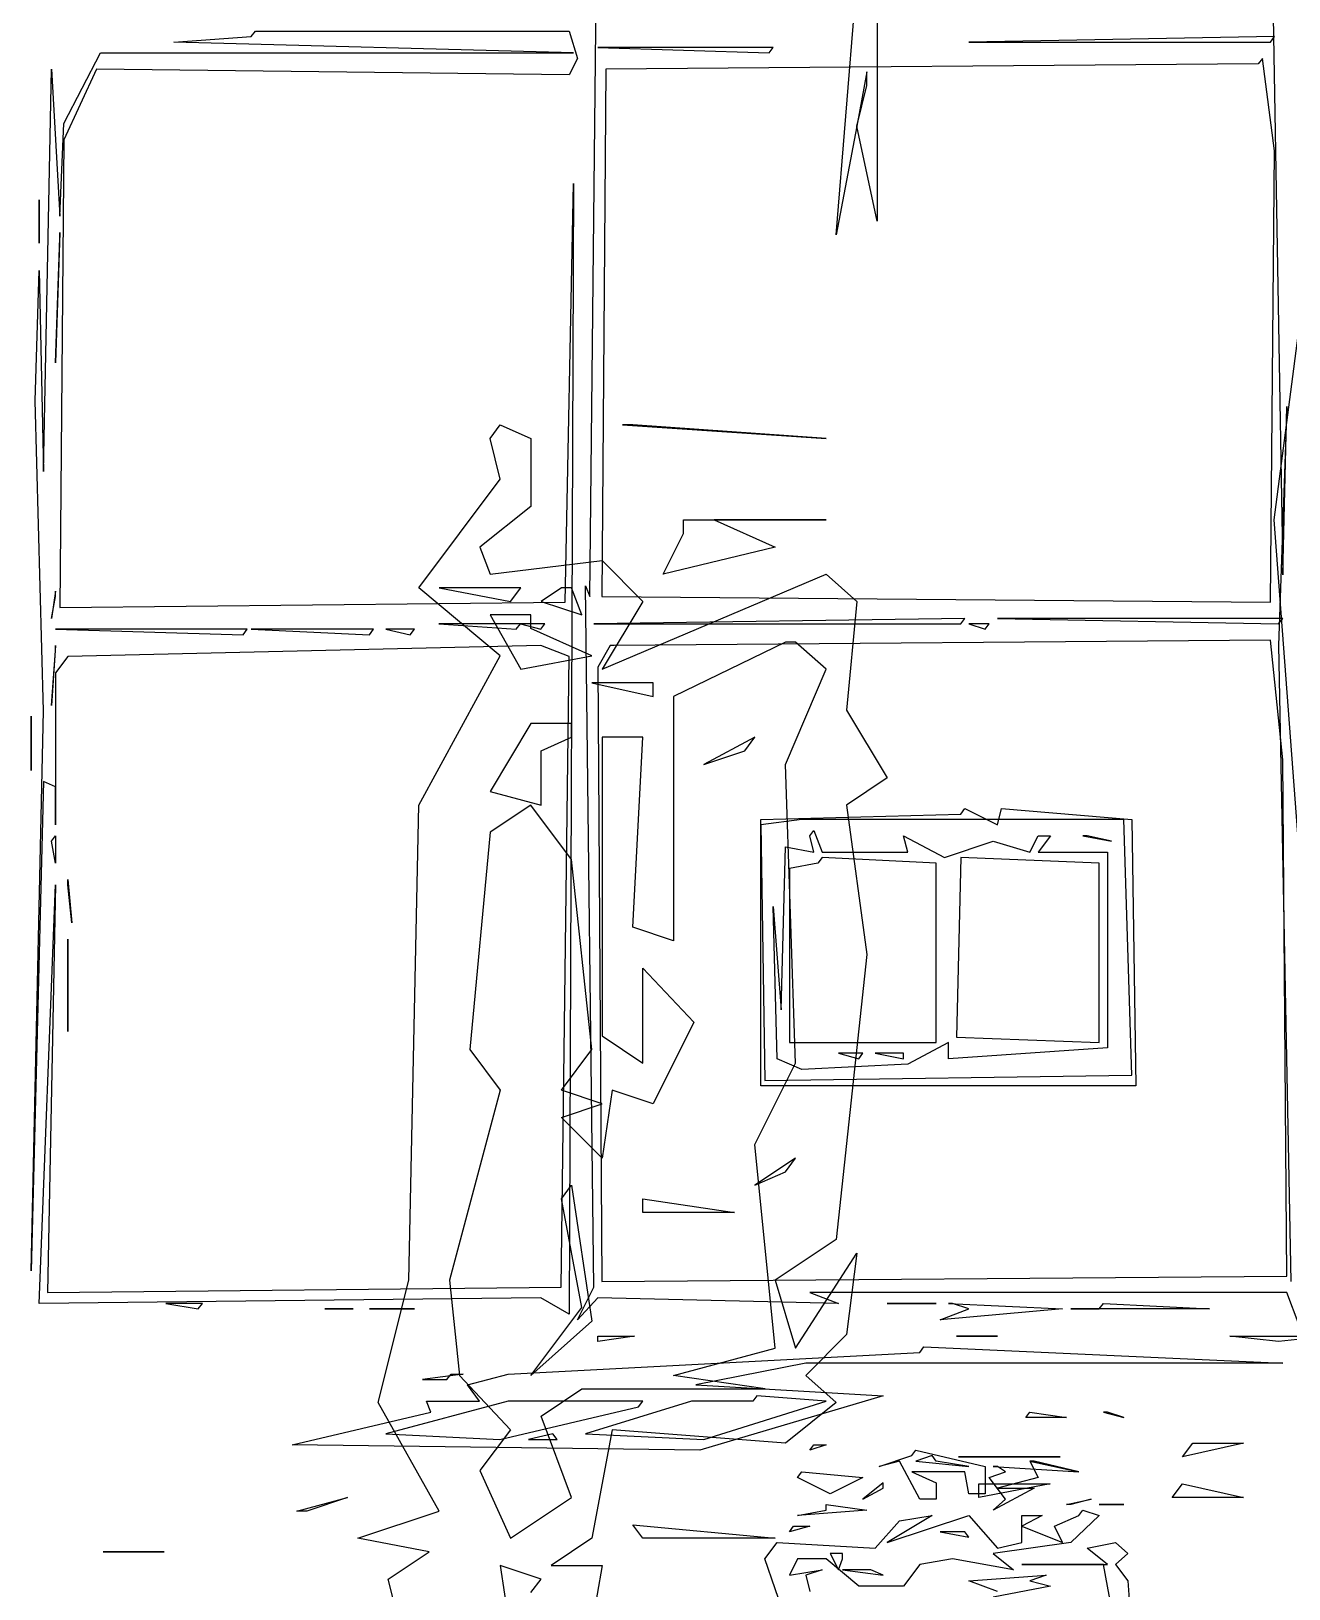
# Model space of a CAD drawing. Extents: x 10 to 24926, y 26 to 24942.
# Drawn here: x 2900 to 5913, y 2480 to 6211 of the extents above; entities that cross this region are included whole.
import ezdxf

# ---------------------------------------------------------------- set-up
doc = ezdxf.new("R2010")
doc.units = 0

msp = doc.modelspace()

# ---------------------------------------------------------------- linework, layer by layer
for p, q in [((4238.2812, 4856.7708, 2057.2917), (4257.8125, 6640.625, 1343.75)), ((4926.6498, 6666.4238, 7323.3105), (4926.6498, 5755.8879, 7687.5248)), ((4829.0924, 5723.3687, 7700.5325), (4902.2604, 6633.9047, 7336.3181)), ((5869.1406, 6627.6042, 1348.9583), (5898.4375, 4908.8542, 2036.4583)), ((3242.1875, 6184.8958, 1526.0417), (3427.7344, 6197.9167, 1520.8333)), ((3427.7344, 6197.9167, 1520.8333), (3437.5, 6210.9375, 1515.625)), ((3437.5, 6210.9375, 1515.625), (4189.4531, 6210.9375, 1515.625)), ((4189.4531, 6210.9375, 1515.625), (4208.9844, 6145.8333, 1541.6667)), ((5878.9062, 6197.9167, 1520.8333), (5146.4844, 6184.8958, 1526.0417)), ((5869.1406, 6184.8958, 1526.0417), (5878.9062, 6197.9167, 1520.8333)), ((2978.5156, 5989.5833, 1604.1667), (3066.4062, 6158.8542, 1536.4583)), ((3066.4062, 6158.8542, 1536.4583), (4199.2188, 6158.8542, 1536.4583)), ((4199.2188, 6158.8542, 1536.4583), (3242.1875, 6184.8958, 1526.0417)), ((4677.7344, 6171.875, 1531.25), (4257.8125, 6171.875, 1531.25)), ((4257.8125, 6171.875, 1531.25), (4667.9688, 6158.8542, 1536.4583)), ((4667.9688, 6158.8542, 1536.4583), (4677.7344, 6171.875, 1531.25)), ((5146.4844, 6184.8958, 1526.0417), (5869.1406, 6184.8958, 1526.0417)), ((2929.6875, 5156.25, 1937.5), (2949.2188, 6119.7917, 1552.0833)), ((2949.2188, 6119.7917, 1552.0833), (2968.75, 5768.2292, 1692.7083)), ((3056.6406, 6119.7917, 1552.0833), (2978.5156, 5950.5208, 1619.7917)), ((4189.4531, 6106.7708, 1557.2917), (3056.6406, 6119.7917, 1552.0833)), ((4208.9844, 6145.8333, 1541.6667), (4189.4531, 6106.7708, 1557.2917)), ((4277.3438, 6119.7917, 1552.0833), (4267.5781, 4856.7708, 2057.2917)), ((5839.8438, 6132.8125, 1546.875), (4277.3438, 6119.7917, 1552.0833)), ((5849.6094, 6145.8333, 1541.6667), (5839.8438, 6132.8125, 1546.875)), ((5878.9062, 5924.4792, 1630.2083), (5849.6094, 6145.8333, 1541.6667)), ((4902.2604, 6113.5984, 7544.4406), (4877.8711, 5983.5219, 7596.4712)), ((4877.8711, 5983.5219, 7596.4712), (4902.2604, 6081.0793, 7557.4483)), ((4902.2604, 6081.0793, 7557.4483), (4902.2604, 6113.5984, 7544.4406)), ((2968.75, 5768.2292, 1692.7083), (2978.5156, 5989.5833, 1604.1667)), ((4877.8711, 5983.5219, 7596.4712), (4829.0924, 5723.3687, 7700.5325)), ((4926.6498, 5755.8879, 7687.5248), (4877.8711, 5983.5219, 7596.4712)), ((2978.5156, 5950.5208, 1619.7917), (2968.75, 4830.7292, 2067.7083)), ((5869.1406, 4843.75, 2062.5), (5878.9062, 5924.4792, 1630.2083)), ((4179.6875, 4843.75, 2062.5), (4199.2188, 5846.3542, 1661.4583)), ((4199.2188, 5846.3542, 1661.4583), (4189.4531, 3138.0208, 2744.7917)), ((2919.9219, 5807.2917, 1677.0833), (2919.9219, 5703.125, 1718.75)), ((2919.9219, 5794.2708, 1682.2917), (2919.9219, 5807.2917, 1677.0833)), ((2919.9219, 5703.125, 1718.75), (2919.9219, 5794.2708, 1682.2917)), ((5877.8347, 5040.4668, 7973.6933), (5975.3921, 5788.407, 7674.5172)), ((2968.75, 5729.1667, 1708.3333), (2958.9844, 5416.6667, 1833.3333)), ((2958.9844, 5416.6667, 1833.3333), (2968.75, 5716.1458, 1713.5417)), ((2968.75, 5716.1458, 1713.5417), (2968.75, 5729.1667, 1708.3333)), ((2910.1562, 5325.5208, 1869.7917), (2919.9219, 5638.0208, 1744.7917)), ((2919.9219, 5638.0208, 1744.7917), (2929.6875, 5156.25, 1937.5)), ((2929.6875, 4583.3333, 2166.6667), (2910.1562, 5325.5208, 1869.7917)), ((5908.2031, 5312.5, 1875), (5888.6719, 4739.5833, 2104.1667)), ((5898.4375, 4908.8542, 2036.4583), (5908.2031, 5312.5, 1875)), ((3999.8543, 5235.5816, 7895.6473), (4024.2437, 5268.1008, 7882.6397)), ((4024.2437, 5268.1008, 7882.6397), (4097.4117, 5235.5816, 7895.6473)), ((4316.9159, 5268.1008, 7882.6397), (4804.703, 5235.5816, 7895.6473)), ((4341.3053, 5268.1008, 7882.6397), (4316.9159, 5268.1008, 7882.6397)), ((4804.703, 5235.5816, 7895.6473), (4341.3053, 5268.1008, 7882.6397)), ((4024.2437, 5138.0242, 7934.6703), (3999.8543, 5235.5816, 7895.6473)), ((4097.4117, 5235.5816, 7895.6473), (4097.4117, 5072.9859, 7960.6856)), ((3829.1288, 4877.8711, 8038.7316), (4024.2437, 5138.0242, 7934.6703)), ((4097.4117, 5072.9859, 7960.6856), (3975.4649, 4975.4285, 7999.7086)), ((4463.2521, 5040.4668, 7973.6933), (4804.703, 5040.4668, 7973.6933)), ((4463.2521, 5007.9477, 7986.7009), (4463.2521, 5040.4668, 7973.6933)), ((4804.703, 5040.4668, 7973.6933), (4536.4201, 5040.4668, 7973.6933)), ((4536.4201, 5040.4668, 7973.6933), (4682.7562, 4975.4285, 7999.7086)), ((5951.0027, 4064.8926, 8363.923), (5877.8347, 5040.4668, 7973.6933)), ((4414.4733, 4910.3902, 8025.7239), (4463.2521, 5007.9477, 7986.7009)), ((3975.4649, 4975.4285, 7999.7086), (3999.8543, 4910.3902, 8025.7239)), ((4682.7562, 4975.4285, 7999.7086), (4414.4733, 4910.3902, 8025.7239)), ((3999.8543, 4910.3902, 8025.7239), (4268.1372, 4942.9094, 8012.7162)), ((4268.1372, 4942.9094, 8012.7162), (4365.6946, 4845.352, 8051.7392)), ((4268.1372, 4682.7562, 8116.7775), (4804.703, 4910.3902, 8025.7239)), ((4804.703, 4910.3902, 8025.7239), (4877.8711, 4845.352, 8051.7392)), ((2958.9844, 4869.7917, 2052.0833), (2949.2188, 4804.6875, 2078.125)), ((2949.2188, 4804.6875, 2078.125), (2958.9844, 4856.7708, 2057.2917)), ((2958.9844, 4856.7708, 2057.2917), (2958.9844, 4869.7917, 2052.0833)), ((4024.2437, 4715.2754, 8103.7698), (3829.1288, 4877.8711, 8038.7316)), ((4073.0224, 4877.8711, 8038.7316), (3877.9075, 4877.8711, 8038.7316)), ((3877.9075, 4877.8711, 8038.7316), (4048.633, 4845.352, 8051.7392)), ((4048.633, 4845.352, 8051.7392), (4073.0224, 4877.8711, 8038.7316)), ((4170.5798, 4877.8711, 8038.7316), (4121.8011, 4845.352, 8051.7392)), ((4194.9691, 4877.8711, 8038.7316), (4170.5798, 4877.8711, 8038.7316)), ((4219.3585, 4812.8328, 8064.7469), (4194.9691, 4877.8711, 8038.7316)), ((4248.0469, 3203.125, 2718.75), (4228.5156, 4882.8125, 2046.875)), ((4228.5156, 4882.8125, 2046.875), (4238.2812, 4856.7708, 2057.2917)), ((4267.5781, 4856.7708, 2057.2917), (5869.1406, 4843.75, 2062.5)), ((2968.75, 4830.7292, 2067.7083), (4179.6875, 4843.75, 2062.5)), ((4097.4117, 4812.8328, 8064.7469), (3999.8543, 4812.8328, 8064.7469)), ((3999.8543, 4812.8328, 8064.7469), (4073.0224, 4682.7562, 8116.7775)), ((4097.4117, 4780.3137, 8077.7545), (4097.4117, 4812.8328, 8064.7469)), ((4121.8011, 4845.352, 8051.7392), (4219.3585, 4812.8328, 8064.7469)), ((4365.6946, 4845.352, 8051.7392), (4268.1372, 4682.7562, 8116.7775)), ((4877.8711, 4845.352, 8051.7392), (4853.4817, 4585.1988, 8155.8005)), ((3417.9688, 4778.6458, 2088.5417), (2958.9844, 4778.6458, 2088.5417)), ((2958.9844, 4778.6458, 2088.5417), (3408.2031, 4765.625, 2093.75)), ((3408.2031, 4765.625, 2093.75), (3417.9688, 4778.6458, 2088.5417)), ((3720.7031, 4778.6458, 2088.5417), (3427.7344, 4778.6458, 2088.5417)), ((3427.7344, 4778.6458, 2088.5417), (3710.9375, 4765.625, 2093.75)), ((3710.9375, 4765.625, 2093.75), (3720.7031, 4778.6458, 2088.5417)), ((3818.3594, 4778.6458, 2088.5417), (3750, 4778.6458, 2088.5417)), ((3750, 4778.6458, 2088.5417), (3808.5938, 4765.625, 2093.75)), ((3808.5938, 4765.625, 2093.75), (3818.3594, 4778.6458, 2088.5417)), ((4072.2656, 4791.6667, 2083.3333), (3876.9531, 4791.6667, 2083.3333)), ((3876.9531, 4791.6667, 2083.3333), (4062.5, 4778.6458, 2088.5417)), ((4062.5, 4778.6458, 2088.5417), (4072.2656, 4791.6667, 2083.3333)), ((4130.8594, 4791.6667, 2083.3333), (4072.2656, 4791.6667, 2083.3333)), ((4072.2656, 4791.6667, 2083.3333), (4121.0938, 4778.6458, 2088.5417)), ((4243.7479, 4715.2754, 8103.7698), (4097.4117, 4780.3137, 8077.7545)), ((4121.0938, 4778.6458, 2088.5417), (4130.8594, 4791.6667, 2083.3333)), ((5136.7188, 4804.6875, 2078.125), (4248.0469, 4791.6667, 2083.3333)), ((4248.0469, 4791.6667, 2083.3333), (5126.9531, 4791.6667, 2083.3333)), ((5126.9531, 4791.6667, 2083.3333), (5136.7188, 4804.6875, 2078.125)), ((5195.3125, 4791.6667, 2083.3333), (5146.4844, 4791.6667, 2083.3333)), ((5146.4844, 4791.6667, 2083.3333), (5185.5469, 4778.6458, 2088.5417)), ((5185.5469, 4778.6458, 2088.5417), (5195.3125, 4791.6667, 2083.3333)), ((5898.4375, 4804.6875, 2078.125), (5214.8438, 4804.6875, 2078.125)), ((5214.8438, 4804.6875, 2078.125), (5888.6719, 4791.6667, 2083.3333)), ((5888.6719, 4791.6667, 2083.3333), (5898.4375, 4804.6875, 2078.125)), ((2958.9844, 4739.5833, 2104.1667), (2949.2188, 4596.3542, 2161.4583)), ((2958.9844, 4726.5625, 2109.375), (2958.9844, 4739.5833, 2104.1667)), ((4121.0938, 4739.5833, 2104.1667), (2988.2812, 4713.5417, 2114.5833)), ((4189.4531, 4713.5417, 2114.5833), (4121.0938, 4739.5833, 2104.1667)), ((4287.1094, 4739.5833, 2104.1667), (4257.8125, 4687.5, 2125)), ((4296.875, 4739.5833, 2104.1667), (4287.1094, 4739.5833, 2104.1667)), ((5869.1406, 4752.6042, 2098.9583), (4296.875, 4739.5833, 2104.1667)), ((4707.1456, 4747.7945, 8090.7622), (4438.8627, 4617.718, 8142.7928)), ((4731.535, 4747.7945, 8090.7622), (4707.1456, 4747.7945, 8090.7622)), ((4804.703, 4682.7562, 8116.7775), (4731.535, 4747.7945, 8090.7622)), ((5898.4375, 4466.1458, 2213.5417), (5869.1406, 4752.6042, 2098.9583)), ((5888.6719, 4739.5833, 2104.1667), (5917.9688, 3216.1458, 2713.5417)), ((2949.2188, 4596.3542, 2161.4583), (2958.9844, 4726.5625, 2109.375)), ((2988.2812, 4713.5417, 2114.5833), (2958.9844, 4674.4792, 2130.2083)), ((3829.1288, 4357.5648, 8246.8541), (4024.2437, 4715.2754, 8103.7698)), ((4073.0224, 4682.7562, 8116.7775), (4243.7479, 4715.2754, 8103.7698)), ((4169.9219, 3203.125, 2718.75), (4189.4531, 4713.5417, 2114.5833)), ((2958.9844, 4674.4792, 2130.2083), (2958.9844, 4309.8958, 2276.0417)), ((4257.8125, 4687.5, 2125), (4267.5781, 3216.1458, 2713.5417)), ((4707.1456, 4455.1223, 8207.8311), (4804.703, 4682.7562, 8116.7775)), ((4390.084, 4650.2371, 8129.7852), (4243.7479, 4650.2371, 8129.7852)), ((4243.7479, 4650.2371, 8129.7852), (4390.084, 4617.718, 8142.7928)), ((4390.084, 4617.718, 8142.7928), (4390.084, 4650.2371, 8129.7852)), ((4438.8627, 4617.718, 8142.7928), (4438.8627, 4032.3734, 8376.9306)), ((2900.3906, 3242.1875, 2703.125), (2929.6875, 4583.3333, 2166.6667)), ((2900.3906, 4570.3125, 2171.875), (2900.3906, 4440.1042, 2223.9583)), ((2900.3906, 4557.2917, 2177.0833), (2900.3906, 4570.3125, 2171.875)), ((2900.3906, 4440.1042, 2223.9583), (2900.3906, 4557.2917, 2177.0833)), ((4097.4117, 4552.6797, 8168.8081), (3999.8543, 4390.084, 8233.8464)), ((4194.9691, 4552.6797, 8168.8081), (4097.4117, 4552.6797, 8168.8081)), ((4194.9691, 4520.1605, 8181.8158), (4194.9691, 4552.6797, 8168.8081)), ((4853.4817, 4585.1988, 8155.8005), (4951.0392, 4422.6031, 8220.8387)), ((4121.8011, 4487.6414, 8194.8234), (4194.9691, 4520.1605, 8181.8158)), ((4365.6946, 4520.1605, 8181.8158), (4268.1372, 4520.1605, 8181.8158)), ((4268.1372, 4520.1605, 8181.8158), (4268.1372, 3804.7395, 8467.9842)), ((4341.3053, 4064.8926, 8363.923), (4365.6946, 4520.1605, 8181.8158)), ((4633.9775, 4520.1605, 8181.8158), (4512.0308, 4455.1223, 8207.8311)), ((4609.5882, 4487.6414, 8194.8234), (4633.9775, 4520.1605, 8181.8158)), ((4121.8011, 4357.5648, 8246.8541), (4121.8011, 4487.6414, 8194.8234)), ((4512.0308, 4455.1223, 8207.8311), (4609.5882, 4487.6414, 8194.8234)), ((4731.535, 3739.7012, 8493.9995), (4707.1456, 4455.1223, 8207.8311)), ((5908.2031, 3229.1667, 2708.3333), (5898.4375, 4466.1458, 2213.5417)), ((2929.6875, 4414.0625, 2234.375), (2900.3906, 3242.1875, 2703.125)), ((2958.9844, 4401.0417, 2239.5833), (2929.6875, 4414.0625, 2234.375)), ((4951.0392, 4422.6031, 8220.8387), (4853.4817, 4357.5648, 8246.8541)), ((2958.9844, 4309.8958, 2276.0417), (2958.9844, 4401.0417, 2239.5833)), ((3999.8543, 4390.084, 8233.8464), (4121.8011, 4357.5648, 8246.8541)), ((3804.7395, 3219.3949, 8702.122), (3829.1288, 4357.5648, 8246.8541)), ((4097.4117, 4357.5648, 8246.8541), (3999.8543, 4292.5266, 8272.8694)), ((4194.9691, 4227.4883, 8298.8847), (4097.4117, 4357.5648, 8246.8541)), ((4648.4375, 4322.9167, 2270.8333), (5126.9531, 4335.9375, 2265.625)), ((4853.4817, 4357.5648, 8246.8541), (4902.2604, 3999.8543, 8389.9383)), ((5126.9531, 4335.9375, 2265.625), (5136.7188, 4348.9583, 2260.4167)), ((5136.7188, 4348.9583, 2260.4167), (5214.8438, 4309.8958, 2276.0417)), ((5214.8438, 4309.8958, 2276.0417), (5224.6094, 4348.9583, 2260.4167)), ((5224.6094, 4348.9583, 2260.4167), (5537.1094, 4322.9167, 2270.8333)), ((3999.8543, 4292.5266, 8272.8694), (3951.0756, 3772.2203, 8480.9919)), ((4648.4375, 3684.8958, 2526.0417), (4648.4375, 4322.9167, 2270.8333)), ((4746.0938, 4322.9167, 2270.8333), (4648.4375, 4309.8958, 2276.0417)), ((4648.4375, 4309.8958, 2276.0417), (4658.2031, 3697.9167, 2520.8333)), ((4755.8594, 4322.9167, 2270.8333), (4746.0938, 4322.9167, 2270.8333)), ((5517.5781, 4322.9167, 2270.8333), (4755.8594, 4322.9167, 2270.8333)), ((4765.625, 4283.8542, 2286.4583), (4775.3906, 4296.875, 2281.25)), ((4775.3906, 4296.875, 2281.25), (4794.9219, 4244.7917, 2302.0833)), ((5537.1094, 3710.9375, 2515.625), (5517.5781, 4322.9167, 2270.8333)), ((5537.1094, 4322.9167, 2270.8333), (5546.875, 3684.8958, 2526.0417)), ((2949.2188, 4270.8333, 2291.6667), (2958.9844, 4283.8542, 2286.4583)), ((2958.9844, 4218.75, 2312.5), (2949.2188, 4270.8333, 2291.6667)), ((2958.9844, 4283.8542, 2286.4583), (2958.9844, 4218.75, 2312.5)), ((4697.2656, 3867.1875, 2453.125), (4707.0312, 4257.8125, 2296.875)), ((4707.0312, 4257.8125, 2296.875), (4775.3906, 4244.7917, 2302.0833)), ((4775.3906, 4244.7917, 2302.0833), (4765.625, 4283.8542, 2286.4583)), ((5000, 4244.7917, 2302.0833), (4990.2344, 4283.8542, 2286.4583)), ((4990.2344, 4283.8542, 2286.4583), (5087.8906, 4231.7708, 2307.2917)), ((5087.8906, 4231.7708, 2307.2917), (5205.0781, 4270.8333, 2291.6667)), ((5205.0781, 4270.8333, 2291.6667), (5292.9688, 4244.7917, 2302.0833)), ((5292.9688, 4244.7917, 2302.0833), (5312.5, 4283.8542, 2286.4583)), ((5312.5, 4283.8542, 2286.4583), (5341.7969, 4283.8542, 2286.4583)), ((5341.7969, 4283.8542, 2286.4583), (5312.5, 4244.7917, 2302.0833)), ((5419.9219, 4283.8542, 2286.4583), (5488.2812, 4270.8333, 2291.6667)), ((5429.6875, 4283.8542, 2286.4583), (5419.9219, 4283.8542, 2286.4583)), ((5488.2812, 4270.8333, 2291.6667), (5429.6875, 4283.8542, 2286.4583)), ((4243.7479, 3772.2203, 8480.9919), (4194.9691, 4227.4883, 8298.8847)), ((4785.1562, 4218.75, 2312.5), (4716.7969, 4205.7292, 2317.7083)), ((4794.9219, 4231.7708, 2307.2917), (4785.1562, 4218.75, 2312.5)), ((4794.9219, 4244.7917, 2302.0833), (5000, 4244.7917, 2302.0833)), ((5068.3594, 4218.75, 2312.5), (4794.9219, 4231.7708, 2307.2917)), ((5068.3594, 3789.0625, 2484.375), (5068.3594, 4218.75, 2312.5)), ((5126.9531, 4231.7708, 2307.2917), (5117.1875, 3802.0833, 2479.1667)), ((5458.9844, 4218.75, 2312.5), (5126.9531, 4231.7708, 2307.2917)), ((5312.5, 4244.7917, 2302.0833), (5478.5156, 4244.7917, 2302.0833)), ((5458.9844, 4205.7292, 2317.7083), (5458.9844, 4218.75, 2312.5)), ((5478.5156, 4244.7917, 2302.0833), (5478.5156, 3776.0417, 2489.5833)), ((2988.2812, 4179.6875, 2328.125), (2998.0469, 4075.5208, 2369.7917)), ((2988.2812, 4166.6667, 2333.3333), (2988.2812, 4179.6875, 2328.125)), ((4716.7969, 4205.7292, 2317.7083), (4716.7969, 3789.0625, 2484.375)), ((5458.9844, 3789.0625, 2484.375), (5458.9844, 4205.7292, 2317.7083)), ((2919.9219, 3164.0625, 2734.375), (2958.9844, 4166.6667, 2333.3333)), ((2958.9844, 4166.6667, 2333.3333), (2939.4531, 3190.1042, 2723.9583)), ((2998.0469, 4075.5208, 2369.7917), (2988.2812, 4166.6667, 2333.3333)), ((4687.5, 3750, 2500), (4677.7344, 4114.5833, 2354.1667)), ((4677.7344, 4114.5833, 2354.1667), (4697.2656, 3867.1875, 2453.125)), ((2988.2812, 4036.4583, 2385.4167), (2988.2812, 3815.1042, 2473.9583)), ((2988.2812, 4023.4375, 2390.625), (2988.2812, 4036.4583, 2385.4167)), ((4438.8627, 4032.3734, 8376.9306), (4341.3053, 4064.8926, 8363.923)), ((2988.2812, 3815.1042, 2473.9583), (2988.2812, 4023.4375, 2390.625)), ((4902.2604, 3999.8543, 8389.9383), (4829.0924, 3316.9523, 8663.0991)), ((4365.6946, 3739.7012, 8493.9995), (4365.6946, 3967.3352, 8402.9459)), ((4365.6946, 3967.3352, 8402.9459), (4487.6414, 3837.2586, 8454.9766)), ((4487.6414, 3837.2586, 8454.9766), (4390.084, 3642.1438, 8533.0225)), ((3951.0756, 3772.2203, 8480.9919), (4024.2437, 3674.6629, 8520.0148)), ((4170.5798, 3674.6629, 8520.0148), (4243.7479, 3772.2203, 8480.9919)), ((4268.1372, 3804.7395, 8467.9842), (4365.6946, 3739.7012, 8493.9995)), ((4716.7969, 3789.0625, 2484.375), (5068.3594, 3789.0625, 2484.375)), ((5097.6562, 3789.0625, 2484.375), (5000, 3736.9792, 2505.2083)), ((5097.6562, 3750, 2500), (5097.6562, 3789.0625, 2484.375)), ((5478.5156, 3776.0417, 2489.5833), (5097.6562, 3750, 2500)), ((5117.1875, 3802.0833, 2479.1667), (5458.9844, 3789.0625, 2484.375)), ((4633.9775, 3544.5863, 8572.0455), (4731.535, 3739.7012, 8493.9995)), ((4746.0938, 3723.9583, 2510.4167), (4687.5, 3750, 2500)), ((5000, 3736.9792, 2505.2083), (4746.0938, 3723.9583, 2510.4167)), ((4892.5781, 3763.0208, 2494.7917), (4833.9844, 3763.0208, 2494.7917)), ((4833.9844, 3763.0208, 2494.7917), (4882.8125, 3750, 2500)), ((4882.8125, 3750, 2500), (4892.5781, 3763.0208, 2494.7917)), ((4990.2344, 3763.0208, 2494.7917), (4921.875, 3763.0208, 2494.7917)), ((4921.875, 3763.0208, 2494.7917), (4990.2344, 3750, 2500)), ((4990.2344, 3750, 2500), (4990.2344, 3763.0208, 2494.7917)), ((4658.2031, 3697.9167, 2520.8333), (5537.1094, 3710.9375, 2515.625)), ((4024.2437, 3674.6629, 8520.0148), (3902.2969, 3219.3949, 8702.122)), ((4268.1372, 3642.1438, 8533.0225), (4170.5798, 3674.6629, 8520.0148)), ((4292.5266, 3674.6629, 8520.0148), (4268.1372, 3512.0672, 8585.0531)), ((4390.084, 3642.1438, 8533.0225), (4292.5266, 3674.6629, 8520.0148)), ((5546.875, 3684.8958, 2526.0417), (4648.4375, 3684.8958, 2526.0417)), ((4170.5798, 3609.6246, 8546.0302), (4268.1372, 3642.1438, 8533.0225)), ((4268.1372, 3512.0672, 8585.0531), (4170.5798, 3609.6246, 8546.0302)), ((4682.7562, 3056.7992, 8767.1603), (4633.9775, 3544.5863, 8572.0455)), ((4731.535, 3512.0672, 8585.0531), (4633.9775, 3447.0289, 8611.0684)), ((4707.1456, 3479.548, 8598.0608), (4731.535, 3512.0672, 8585.0531)), ((4633.9775, 3447.0289, 8611.0684), (4707.1456, 3479.548, 8598.0608)), ((4170.5798, 3414.5098, 8624.0761), (4194.9691, 3447.0289, 8611.0684)), ((4194.9691, 3447.0289, 8611.0684), (4243.7479, 3121.8375, 8741.145)), ((4219.3585, 3154.3566, 8728.1373), (4170.5798, 3414.5098, 8624.0761)), ((4365.6946, 3414.5098, 8624.0761), (4585.1988, 3381.9906, 8637.0837)), ((4365.6946, 3381.9906, 8637.0837), (4365.6946, 3414.5098, 8624.0761)), ((4585.1988, 3381.9906, 8637.0837), (4365.6946, 3381.9906, 8637.0837)), ((4829.0924, 3316.9523, 8663.0991), (4682.7562, 3219.3949, 8702.122)), ((4731.535, 3056.7992, 8767.1603), (4877.8711, 3284.4332, 8676.1067)), ((4877.8711, 3284.4332, 8676.1067), (4853.4817, 3089.3184, 8754.1527)), ((3731.5714, 2926.7227, 8819.1909), (3804.7395, 3219.3949, 8702.122)), ((3902.2969, 3219.3949, 8702.122), (3926.6862, 2991.7609, 8793.1756)), ((4267.5781, 3216.1458, 2713.5417), (5908.2031, 3229.1667, 2708.3333)), ((4682.7562, 3219.3949, 8702.122), (4731.535, 3056.7992, 8767.1603)), ((4121.0938, 3177.0833, 2729.1667), (2919.9219, 3164.0625, 2734.375)), ((2939.4531, 3190.1042, 2723.9583), (4169.9219, 3203.125, 2718.75)), ((4189.4531, 3138.0208, 2744.7917), (4121.0938, 3177.0833, 2729.1667)), ((4208.9844, 3125, 2750), (4248.0469, 3203.125, 2718.75)), ((4257.8125, 3177.0833, 2729.1667), (4208.9844, 3125, 2750)), ((4833.9844, 3164.0625, 2734.375), (4257.8125, 3177.0833, 2729.1667)), ((5908.2031, 3190.1042, 2723.9583), (4765.625, 3190.1042, 2723.9583)), ((4765.625, 3190.1042, 2723.9583), (4833.9844, 3164.0625, 2734.375)), ((5937.5, 3111.9792, 2755.2083), (5908.2031, 3190.1042, 2723.9583)), ((3310.5469, 3164.0625, 2734.375), (3222.6562, 3164.0625, 2734.375)), ((3222.6562, 3164.0625, 2734.375), (3300.7812, 3151.0417, 2739.5833)), ((3300.7812, 3151.0417, 2739.5833), (3310.5469, 3164.0625, 2734.375)), ((3603.5156, 3151.0417, 2739.5833), (3671.875, 3151.0417, 2739.5833)), ((3613.2812, 3151.0417, 2739.5833), (3603.5156, 3151.0417, 2739.5833)), ((3671.875, 3151.0417, 2739.5833), (3613.2812, 3151.0417, 2739.5833)), ((3710.9375, 3151.0417, 2739.5833), (3818.3594, 3151.0417, 2739.5833)), ((3720.7031, 3151.0417, 2739.5833), (3710.9375, 3151.0417, 2739.5833)), ((3818.3594, 3151.0417, 2739.5833), (3720.7031, 3151.0417, 2739.5833)), ((4097.4117, 2991.7609, 8793.1756), (4219.3585, 3154.3566, 8728.1373)), ((4951.1719, 3164.0625, 2734.375), (5068.3594, 3164.0625, 2734.375)), ((4960.9375, 3164.0625, 2734.375), (4951.1719, 3164.0625, 2734.375)), ((5068.3594, 3164.0625, 2734.375), (4960.9375, 3164.0625, 2734.375)), ((5371.0938, 3151.0417, 2739.5833), (5078.125, 3125, 2750)), ((5078.125, 3125, 2750), (5146.4844, 3151.0417, 2739.5833)), ((5097.6562, 3164.0625, 2734.375), (5371.0938, 3151.0417, 2739.5833)), ((5107.4219, 3164.0625, 2734.375), (5097.6562, 3164.0625, 2734.375)), ((5146.4844, 3151.0417, 2739.5833), (5107.4219, 3164.0625, 2734.375)), ((5722.6562, 3151.0417, 2739.5833), (5390.625, 3151.0417, 2739.5833)), ((5390.625, 3151.0417, 2739.5833), (5458.9844, 3151.0417, 2739.5833)), ((5458.9844, 3151.0417, 2739.5833), (5468.75, 3164.0625, 2734.375)), ((5468.75, 3164.0625, 2734.375), (5722.6562, 3151.0417, 2739.5833)), ((4243.7479, 3121.8375, 8741.145), (4097.4117, 2991.7609, 8793.1756)), ((4257.8125, 3085.9375, 2765.625), (4345.7031, 3085.9375, 2765.625)), ((4345.7031, 3085.9375, 2765.625), (4257.8125, 3072.9167, 2770.8333)), ((4257.8125, 3072.9167, 2770.8333), (4257.8125, 3085.9375, 2765.625)), ((4853.4817, 3089.3184, 8754.1527), (4755.9243, 2991.7609, 8793.1756)), ((5029.2969, 3046.875, 2781.25), (5039.0625, 3059.8958, 2776.0417)), ((5039.0625, 3059.8958, 2776.0417), (5898.4375, 3020.8333, 2791.6667)), ((5117.1875, 3085.9375, 2765.625), (5214.8438, 3085.9375, 2765.625)), ((5126.9531, 3085.9375, 2765.625), (5117.1875, 3085.9375, 2765.625)), ((5214.8438, 3085.9375, 2765.625), (5126.9531, 3085.9375, 2765.625)), ((5888.6719, 3072.9167, 2770.8333), (5771.4844, 3085.9375, 2765.625)), ((5771.4844, 3085.9375, 2765.625), (5996.0938, 3085.9375, 2765.625)), ((6015.625, 3085.9375, 2765.625), (5888.6719, 3072.9167, 2770.8333)), ((4042.9688, 2994.7917, 2802.0833), (5029.2969, 3046.875, 2781.25)), ((4438.8627, 2991.7609, 8793.1756), (4682.7562, 3056.7992, 8767.1603)), ((3935.5469, 2994.7917, 2802.0833), (3837.8906, 2981.7708, 2807.2917)), ((3896.4844, 2981.7708, 2807.2917), (3906.25, 2994.7917, 2802.0833)), ((3906.25, 2994.7917, 2802.0833), (3935.5469, 2994.7917, 2802.0833)), ((3926.6862, 2991.7609, 8793.1756), (4048.633, 2861.6844, 8845.2062)), ((3945.3125, 2968.75, 2812.5), (4042.9688, 2994.7917, 2802.0833)), ((4658.3669, 2959.2418, 8806.1833), (4438.8627, 2991.7609, 8793.1756)), ((4755.8594, 3020.8333, 2791.6667), (4492.1875, 2968.75, 2812.5)), ((5898.4375, 3020.8333, 2791.6667), (4755.8594, 3020.8333, 2791.6667)), ((4755.9243, 2991.7609, 8793.1756), (4829.0924, 2926.7227, 8819.1909)), ((3837.8906, 2981.7708, 2807.2917), (3896.4844, 2981.7708, 2807.2917)), ((3974.6094, 2929.6875, 2828.125), (3945.3125, 2968.75, 2812.5)), ((4121.8011, 2894.2035, 8832.1986), (4219.3585, 2959.2418, 8806.1833)), ((4219.3585, 2959.2418, 8806.1833), (4658.3669, 2959.2418, 8806.1833)), ((4492.1875, 2968.75, 2812.5), (4941.4062, 2942.7083, 2822.9167)), ((3877.9075, 2666.5695, 8923.2522), (3731.5714, 2926.7227, 8819.1909)), ((4042.9688, 2929.6875, 2828.125), (3750, 2851.5625, 2859.375)), ((3857.4219, 2903.6458, 2838.5417), (3847.6562, 2929.6875, 2828.125)), ((3847.6562, 2929.6875, 2828.125), (3974.6094, 2929.6875, 2828.125)), ((4023.4375, 2838.5417, 2864.5833), (4355.4688, 2916.6667, 2833.3333)), ((4365.2344, 2929.6875, 2828.125), (4042.9688, 2929.6875, 2828.125)), ((4482.4219, 2929.6875, 2828.125), (4228.5156, 2851.5625, 2859.375)), ((4355.4688, 2916.6667, 2833.3333), (4365.2344, 2929.6875, 2828.125)), ((4628.9062, 2929.6875, 2828.125), (4482.4219, 2929.6875, 2828.125)), ((4941.4062, 2942.7083, 2822.9167), (4501.9531, 2812.5, 2875)), ((4511.7188, 2838.5417, 2864.5833), (4804.6875, 2929.6875, 2828.125)), ((4638.6719, 2942.7083, 2822.9167), (4628.9062, 2929.6875, 2828.125)), ((4804.6875, 2929.6875, 2828.125), (4638.6719, 2942.7083, 2822.9167)), ((4829.0924, 2926.7227, 8819.1909), (4707.1456, 2829.1652, 8858.2139)), ((3525.3906, 2825.5208, 2869.7917), (3857.4219, 2903.6458, 2838.5417)), ((4194.9691, 2699.0887, 8910.2445), (4121.8011, 2894.2035, 8832.1986)), ((5283.2031, 2890.625, 2843.75), (5292.9688, 2903.6458, 2838.5417)), ((5380.8594, 2890.625, 2843.75), (5283.2031, 2890.625, 2843.75)), ((5292.9688, 2903.6458, 2838.5417), (5380.8594, 2890.625, 2843.75)), ((5468.75, 2903.6458, 2838.5417), (5517.5781, 2890.625, 2843.75)), ((5478.5156, 2903.6458, 2838.5417), (5468.75, 2903.6458, 2838.5417)), ((5517.5781, 2890.625, 2843.75), (5478.5156, 2903.6458, 2838.5417)), ((3750, 2851.5625, 2859.375), (4023.4375, 2838.5417, 2864.5833)), ((4048.633, 2861.6844, 8845.2062), (3975.4649, 2764.127, 8884.2292)), ((4150.3906, 2851.5625, 2859.375), (4091.7969, 2838.5417, 2864.5833)), ((4091.7969, 2838.5417, 2864.5833), (4160.1562, 2838.5417, 2864.5833)), ((4160.1562, 2838.5417, 2864.5833), (4150.3906, 2851.5625, 2859.375)), ((4228.5156, 2851.5625, 2859.375), (4511.7188, 2838.5417, 2864.5833)), ((4292.5266, 2861.6844, 8845.2062), (4243.7479, 2601.5312, 8949.2675)), ((4707.1456, 2829.1652, 8858.2139), (4292.5266, 2861.6844, 8845.2062)), ((4501.9531, 2812.5, 2875), (3525.3906, 2825.5208, 2869.7917)), ((4804.6875, 2825.5208, 2869.7917), (4765.625, 2812.5, 2875)), ((4765.625, 2812.5, 2875), (4775.3906, 2825.5208, 2869.7917)), ((4775.3906, 2825.5208, 2869.7917), (4804.6875, 2825.5208, 2869.7917)), ((4931.6406, 2773.4375, 2890.625), (5009.7656, 2799.4792, 2880.2083)), ((5009.7656, 2799.4792, 2880.2083), (5019.5312, 2812.5, 2875)), ((5019.5312, 2812.5, 2875), (5185.5469, 2773.4375, 2890.625)), ((5058.5938, 2799.4792, 2880.2083), (5019.5312, 2786.4583, 2885.4167)), ((5068.3594, 2786.4583, 2885.4167), (5058.5938, 2799.4792, 2880.2083)), ((5804.6666, 2829.1652, 8858.2139), (5658.3305, 2796.6461, 8871.2216)), ((5658.3305, 2796.6461, 8871.2216), (5682.7198, 2829.1652, 8858.2139)), ((5682.7198, 2829.1652, 8858.2139), (5804.6666, 2829.1652, 8858.2139)), ((3975.4649, 2764.127, 8884.2292), (4048.633, 2601.5312, 8949.2675)), ((4980.4688, 2786.4583, 2885.4167), (4931.6406, 2773.4375, 2890.625)), ((5029.2969, 2695.3125, 2921.875), (4980.4688, 2786.4583, 2885.4167)), ((5019.5312, 2786.4583, 2885.4167), (5146.4844, 2773.4375, 2890.625)), ((5146.4844, 2773.4375, 2890.625), (5068.3594, 2786.4583, 2885.4167)), ((5121.7646, 2796.6461, 8871.2216), (5365.6582, 2796.6461, 8871.2216)), ((5146.154, 2796.6461, 8871.2216), (5121.7646, 2796.6461, 8871.2216)), ((5365.6582, 2796.6461, 8871.2216), (5146.154, 2796.6461, 8871.2216)), ((5185.5469, 2773.4375, 2890.625), (5185.5469, 2708.3333, 2916.6667)), ((5205.0781, 2773.4375, 2890.625), (5410.1562, 2760.4167, 2895.8333)), ((5214.8438, 2773.4375, 2890.625), (5205.0781, 2773.4375, 2890.625)), ((5234.375, 2760.4167, 2895.8333), (5214.8438, 2773.4375, 2890.625)), ((5292.9688, 2786.4583, 2885.4167), (5410.1562, 2760.4167, 2895.8333)), ((5302.7344, 2786.4583, 2885.4167), (5292.9688, 2786.4583, 2885.4167)), ((5410.1562, 2760.4167, 2895.8333), (5292.9688, 2786.4583, 2885.4167)), ((5292.9688, 2786.4583, 2885.4167), (5312.5, 2747.3958, 2901.0417)), ((5410.1562, 2760.4167, 2895.8333), (5302.7344, 2786.4583, 2885.4167)), ((4736.3281, 2747.3958, 2901.0417), (4746.0938, 2760.4167, 2895.8333)), ((4814.4531, 2708.3333, 2916.6667), (4736.3281, 2747.3958, 2901.0417)), ((4746.0938, 2760.4167, 2895.8333), (4892.5781, 2747.3958, 2901.0417)), ((4892.5781, 2747.3958, 2901.0417), (4814.4531, 2708.3333, 2916.6667)), ((4941.4062, 2734.375, 2906.25), (4892.5781, 2695.3125, 2921.875)), ((4941.4062, 2721.3542, 2911.4583), (4941.4062, 2734.375, 2906.25)), ((5136.7188, 2760.4167, 2895.8333), (5009.7656, 2760.4167, 2895.8333)), ((5009.7656, 2760.4167, 2895.8333), (5068.3594, 2734.375, 2906.25)), ((5068.3594, 2734.375, 2906.25), (5068.3594, 2695.3125, 2921.875)), ((5146.4844, 2708.3333, 2916.6667), (5136.7188, 2760.4167, 2895.8333)), ((5170.5434, 2731.6078, 8897.2369), (5341.2688, 2731.6078, 8897.2369)), ((5341.2688, 2731.6078, 8897.2369), (5170.5434, 2699.0887, 8910.2445)), ((5170.5434, 2699.0887, 8910.2445), (5170.5434, 2731.6078, 8897.2369)), ((5195.3125, 2747.3958, 2901.0417), (5234.375, 2760.4167, 2895.8333)), ((5234.375, 2695.3125, 2921.875), (5195.3125, 2747.3958, 2901.0417)), ((5312.5, 2747.3958, 2901.0417), (5214.8438, 2721.3542, 2911.4583)), ((5633.9411, 2699.0887, 8910.2445), (5658.3305, 2731.6078, 8897.2369)), ((5658.3305, 2731.6078, 8897.2369), (5804.6666, 2699.0887, 8910.2445)), ((3536.4565, 2666.5695, 8923.2522), (3658.4033, 2699.0887, 8910.2445)), ((3658.4033, 2699.0887, 8910.2445), (3560.8459, 2666.5695, 8923.2522)), ((4048.633, 2601.5312, 8949.2675), (4194.9691, 2699.0887, 8910.2445)), ((4892.5781, 2695.3125, 2921.875), (4941.4062, 2721.3542, 2911.4583)), ((5068.3594, 2695.3125, 2921.875), (5029.2969, 2695.3125, 2921.875)), ((5185.5469, 2708.3333, 2916.6667), (5146.4844, 2708.3333, 2916.6667)), ((5302.7344, 2721.3542, 2911.4583), (5205.0781, 2669.2708, 2932.2917)), ((5205.0781, 2669.2708, 2932.2917), (5234.375, 2695.3125, 2921.875)), ((5214.8438, 2721.3542, 2911.4583), (5302.7344, 2721.3542, 2911.4583)), ((5380.8594, 2682.2917, 2927.0833), (5439.4531, 2695.3125, 2921.875)), ((5439.4531, 2695.3125, 2921.875), (5390.625, 2682.2917, 2927.0833)), ((5804.6666, 2699.0887, 8910.2445), (5633.9411, 2699.0887, 8910.2445)), ((3560.8459, 2666.5695, 8923.2522), (3536.4565, 2666.5695, 8923.2522)), ((3682.7927, 2601.5312, 8949.2675), (3877.9075, 2666.5695, 8923.2522)), ((4902.3438, 2669.2708, 2932.2917), (4736.3281, 2656.25, 2937.5)), ((4736.3281, 2656.25, 2937.5), (4804.6875, 2669.2708, 2932.2917)), ((4804.6875, 2682.2917, 2927.0833), (4902.3438, 2669.2708, 2932.2917)), ((4804.6875, 2669.2708, 2932.2917), (4804.6875, 2682.2917, 2927.0833)), ((5058.5938, 2656.25, 2937.5), (4951.1719, 2591.1458, 2963.5417)), ((4951.1719, 2591.1458, 2963.5417), (5146.4844, 2656.25, 2937.5)), ((4980.4688, 2643.2292, 2942.7083), (5058.5938, 2656.25, 2937.5)), ((5146.4844, 2656.25, 2937.5), (5214.8438, 2578.125, 2968.75)), ((5273.4375, 2591.1458, 2963.5417), (5273.4375, 2656.25, 2937.5)), ((5273.4375, 2656.25, 2937.5), (5322.2656, 2656.25, 2937.5)), ((5322.2656, 2656.25, 2937.5), (5273.4375, 2630.2083, 2947.9167)), ((5351.5625, 2630.2083, 2947.9167), (5410.1562, 2656.25, 2937.5)), ((5390.625, 2682.2917, 2927.0833), (5380.8594, 2682.2917, 2927.0833)), ((5458.9844, 2656.25, 2937.5), (5390.625, 2591.1458, 2963.5417)), ((5410.1562, 2656.25, 2937.5), (5419.9219, 2669.2708, 2932.2917)), ((5419.9219, 2669.2708, 2932.2917), (5458.9844, 2656.25, 2937.5)), ((5458.9844, 2682.2917, 2927.0833), (5517.5781, 2682.2917, 2927.0833)), ((5468.75, 2682.2917, 2927.0833), (5458.9844, 2682.2917, 2927.0833)), ((5517.5781, 2682.2917, 2927.0833), (5468.75, 2682.2917, 2927.0833)), ((4341.3053, 2634.0504, 8936.2598), (4682.7562, 2601.5312, 8949.2675)), ((4365.6946, 2601.5312, 8949.2675), (4341.3053, 2634.0504, 8936.2598)), ((4765.625, 2630.2083, 2947.9167), (4716.7969, 2617.1875, 2953.125)), ((4716.7969, 2617.1875, 2953.125), (4726.5625, 2630.2083, 2947.9167)), ((4726.5625, 2630.2083, 2947.9167), (4765.625, 2630.2083, 2947.9167)), ((4921.875, 2578.125, 2968.75), (4980.4688, 2643.2292, 2942.7083)), ((5136.7188, 2617.1875, 2953.125), (5078.125, 2617.1875, 2953.125)), ((5078.125, 2617.1875, 2953.125), (5146.4844, 2604.1667, 2958.3333)), ((5146.4844, 2604.1667, 2958.3333), (5136.7188, 2617.1875, 2953.125)), ((5273.4375, 2630.2083, 2947.9167), (5371.0938, 2591.1458, 2963.5417)), ((5371.0938, 2591.1458, 2963.5417), (5351.5625, 2630.2083, 2947.9167)), ((3853.5182, 2569.0121, 8962.2752), (3682.7927, 2601.5312, 8949.2675)), ((4243.7479, 2601.5312, 8949.2675), (4146.1904, 2536.493, 8975.2828)), ((4682.7562, 2601.5312, 8949.2675), (4365.6946, 2601.5312, 8949.2675)), ((4658.2031, 2552.0833, 2979.1667), (4687.5, 2591.1458, 2963.5417)), ((4687.5, 2591.1458, 2963.5417), (4921.875, 2578.125, 2968.75)), ((5390.625, 2591.1458, 2963.5417), (5205.0781, 2565.1042, 2973.9583)), ((5214.8438, 2578.125, 2968.75), (5273.4375, 2591.1458, 2963.5417)), ((5429.6875, 2578.125, 2968.75), (5498.0469, 2591.1458, 2963.5417)), ((5478.5156, 2539.0625, 2984.375), (5429.6875, 2578.125, 2968.75)), ((5498.0469, 2591.1458, 2963.5417), (5527.3438, 2565.1042, 2973.9583)), ((3073.0588, 2569.0121, 8962.2752), (3219.3949, 2569.0121, 8962.2752)), ((3097.4481, 2569.0121, 8962.2752), (3073.0588, 2569.0121, 8962.2752)), ((3219.3949, 2569.0121, 8962.2752), (3097.4481, 2569.0121, 8962.2752)), ((3755.9607, 2503.9738, 8988.2905), (3853.5182, 2569.0121, 8962.2752)), ((4707.0312, 2408.8542, 3036.4583), (4658.2031, 2552.0833, 2979.1667)), ((4736.3281, 2552.0833, 2979.1667), (4716.7969, 2513.0208, 2994.7917)), ((4804.6875, 2552.0833, 2979.1667), (4736.3281, 2552.0833, 2979.1667)), ((4882.8125, 2486.9792, 3005.2083), (4804.6875, 2552.0833, 2979.1667)), ((4843.75, 2565.1042, 2973.9583), (4814.4531, 2565.1042, 2973.9583)), ((4814.4531, 2565.1042, 2973.9583), (4833.9844, 2526.0417, 2989.5833)), ((4833.9844, 2526.0417, 2989.5833), (4843.75, 2552.0833, 2979.1667)), ((4843.75, 2552.0833, 2979.1667), (4843.75, 2565.1042, 2973.9583)), ((5029.2969, 2539.0625, 2984.375), (4990.2344, 2486.9792, 3005.2083)), ((5107.4219, 2552.0833, 2979.1667), (5029.2969, 2539.0625, 2984.375)), ((5253.9062, 2526.0417, 2989.5833), (5107.4219, 2552.0833, 2979.1667)), ((5205.0781, 2565.1042, 2973.9583), (5253.9062, 2526.0417, 2989.5833)), ((5468.75, 2539.0625, 2984.375), (5273.4375, 2539.0625, 2984.375)), ((5273.4375, 2539.0625, 2984.375), (5478.5156, 2539.0625, 2984.375)), ((5488.2812, 2434.8958, 3026.0417), (5468.75, 2539.0625, 2984.375)), ((5527.3438, 2565.1042, 2973.9583), (5498.0469, 2539.0625, 2984.375)), ((5498.0469, 2539.0625, 2984.375), (5527.3438, 2500, 3000)), ((3829.1288, 2211.3016, 9105.3594), (3755.9607, 2503.9738, 8988.2905)), ((4121.8011, 2503.9738, 8988.2905), (4024.2437, 2536.493, 8975.2828)), ((4024.2437, 2536.493, 8975.2828), (4048.633, 2373.8973, 9040.3211)), ((4097.4117, 2471.4547, 9001.2981), (4121.8011, 2503.9738, 8988.2905)), ((4146.1904, 2536.493, 8975.2828), (4268.1372, 2536.493, 8975.2828)), ((4268.1372, 2536.493, 8975.2828), (4170.5798, 1983.6676, 9196.413)), ((4716.7969, 2513.0208, 2994.7917), (4794.9219, 2526.0417, 2989.5833)), ((4794.9219, 2526.0417, 2989.5833), (4755.8594, 2513.0208, 2994.7917)), ((4755.8594, 2513.0208, 2994.7917), (4765.625, 2473.9583, 3010.4167)), ((4902.3438, 2526.0417, 2989.5833), (4843.75, 2526.0417, 2989.5833)), ((4843.75, 2526.0417, 2989.5833), (4941.4062, 2513.0208, 2994.7917)), ((4912.1094, 2526.0417, 2989.5833), (4902.3438, 2526.0417, 2989.5833)), ((4941.4062, 2513.0208, 2994.7917), (4912.1094, 2526.0417, 2989.5833)), ((5146.4844, 2500, 3000), (5332.0312, 2513.0208, 2994.7917)), ((5214.8438, 2473.9583, 3010.4167), (5146.4844, 2500, 3000)), ((5332.0312, 2513.0208, 2994.7917), (5292.9688, 2500, 3000)), ((5292.9688, 2500, 3000), (5341.7969, 2486.9792, 3005.2083)), ((5527.3438, 2500, 3000), (5537.1094, 2356.7708, 3057.2917)), ((4990.2344, 2486.9792, 3005.2083), (4882.8125, 2486.9792, 3005.2083)), ((5341.7969, 2486.9792, 3005.2083), (5205.0781, 2460.9375, 3015.625))]:
    msp.add_line(p, q)

doc.saveas('drawing.dxf')
